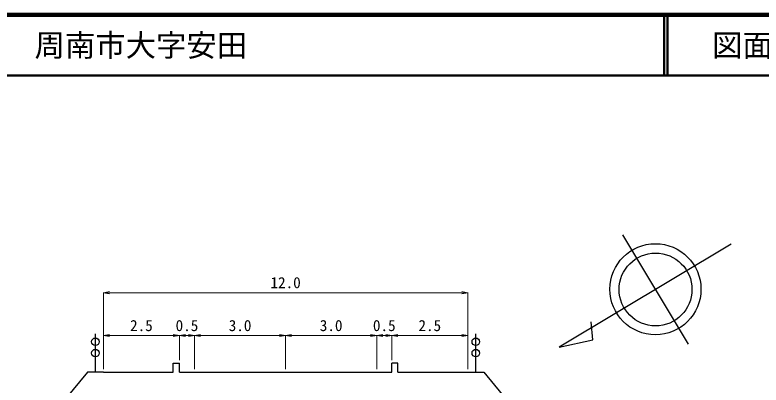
# Model space of a CAD drawing. Units: millimetres at full size, sheet at 1:1000, with parts at other scales. Extents: x 40000 to 680000, y 20000 to 380000.
# Drawn here: x 401787 to 524686, y 319042 to 380000 of the extents above; entities that cross this region are included whole.
import ezdxf
from ezdxf.enums import TextEntityAlignment as Align

# ---------------------------------------------------------------- set-up
doc = ezdxf.new("R2010")
doc.units = ezdxf.units.MM
doc.header["$LTSCALE"] = 1000
for name, color, linetype, lineweight in [('M-BGD', 7, 'Continuous', 25), ('M-BMK-SRVR', 3, 'Continuous', 25), ('M-STR-HTXT', 7, 'Continuous', 13), ('M-TTL', 2, 'Continuous', 140), ('M-TTL-LINE', 7, 'Continuous', 50)]:
    doc.layers.add(name, color=color, linetype=linetype, lineweight=lineweight)
doc.layers.add('M-TTL-TXT', color=7, linetype='Continuous')
doc.styles.add('ＭＳ ゴシック', font='')
doc.styles.get('ＭＳ ゴシック').set_extended_font_data('MS Gothic')

# ---------------------------------------------------------------- blocks, each defined once
blk = doc.blocks.new('open_arrow')
at = {"color": 0, "linetype": 'Continuous', "lineweight": -2}
blk.add_lwpolyline([(7.5, 1.25), (0, 0), (7.5, -1.25)], dxfattribs=at)

msp = doc.modelspace()

# ---------------------------------------------------------------- linework, layer by layer
at = {"layer": 'M-BGD'}
for p, q in [((415043, 321152), (415043, 327493)), ((477700, 321152), (477700, 327493)), ((427871, 322652), (428871, 322652)), ((427871, 321152), (427871, 322652)), ((428871, 321152), (428871, 322652)), ((464871, 322652), (463871, 322652)), ((463871, 321152), (463871, 322652)), ((464871, 321152), (464871, 322652)), ((416371, 321152), (427871, 321152)), ((464871, 321152), (476371, 321152))]:
    msp.add_line(p, q, dxfattribs=at)
for points in [[(416371, 321152), (413715, 321152), (406403, 312270)], [(428871, 321152), (431371, 321152), (446371, 321152), (461371, 321152), (463871, 321152)], [(476371, 321152), (479028, 321152), (486340, 312270)]]:
    msp.add_lwpolyline(points, dxfattribs=at)
for centre in [(415043, 326169), (477700, 326169), (415043, 324301), (477700, 324301)]:
    msp.add_circle(centre, 625, dxfattribs=at)
at = {"layer": 'M-BMK-SRVR'}
for p, q in [((512705, 325780), (501908, 343792)), ((519744, 342241), (491414, 325260)), ((496950, 326473), (496725, 329465)), ((491414, 325260), (496950, 326473))]:
    msp.add_line(p, q, dxfattribs=at)
for centre, radius in [((507285, 334823), 7500), ((507307, 334786), 6000)]:
    msp.add_circle(centre, radius, dxfattribs=at)
at = {"layer": 'M-STR-HTXT'}
for p, q in [((416371, 321652), (416371, 334261)), ((416371, 334260), (476371, 334260)), ((476371, 321652), (476371, 334261)), ((416371, 327194), (428871, 327194)), ((428871, 323152), (428871, 327195)), ((428871, 327194), (431371, 327194)), ((431371, 321652), (431371, 327195)), ((431371, 327194), (446371, 327194)), ((446371, 321652), (446371, 327195)), ((446371, 327194), (461371, 327194)), ((461371, 321652), (461371, 327195)), ((461371, 327194), (463871, 327194)), ((463871, 323152), (463871, 327195)), ((463871, 327194), (476371, 327194))]:
    msp.add_line(p, q, dxfattribs=at)
at = {"layer": 'M-TTL'}
msp.add_line((680000, 380000), (40000, 380000), dxfattribs=at)
at = {"layer": 'M-TTL-LINE'}
for p, q in [((508747, 380000), (508747, 370000)), ((509247, 380000), (509247, 370000)), ((40000, 370000), (680000, 370000))]:
    msp.add_line(p, q, dxfattribs=at)

# ---------------------------------------------------------------- block references
at = {"layer": 'M-STR-HTXT', "xscale": 133, "yscale": 133}
for p in [(416371, 334260), (416371, 327194), (428871, 327194), (431371, 327194), (446371, 327194), (461371, 327194), (463871, 327194)]:
    msp.add_blockref('open_arrow', p, dxfattribs=at)
at = {"layer": 'M-STR-HTXT', "xscale": 133, "yscale": 133, "rotation": 180}
for p in [(476371, 334260), (428871, 327194), (431371, 327194), (446371, 327194), (461371, 327194), (463871, 327194), (476371, 327194)]:
    msp.add_blockref('open_arrow', p, dxfattribs=at)

# ---------------------------------------------------------------- texts
at = {"layer": 'M-STR-HTXT', "style": 'ＭＳ ゴシック'}
for s, p in [('12.0', (446371, 334448)), ('2.5', (422621, 327382)), ('0.5', (430121, 327382)), ('3.0', (438871, 327382)), ('3.0', (453871, 327382)), ('0.5', (462621, 327382)), ('2.5', (470121, 327382))]:
    msp.add_text(s, height=1833, dxfattribs=at).set_placement(p, align=Align.BOTTOM_CENTER)
at = {"layer": 'M-TTL-TXT', "style": 'ＭＳ ゴシック'}
msp.add_text('周南市大字安田', height=3666, dxfattribs=at).set_placement((405024, 375000), align=Align.MIDDLE_LEFT)
msp.add_text('図面番号', height=3666, dxfattribs=at).set_placement((526622, 375000), align=Align.MIDDLE_CENTER)

doc.saveas('drawing.dxf')
